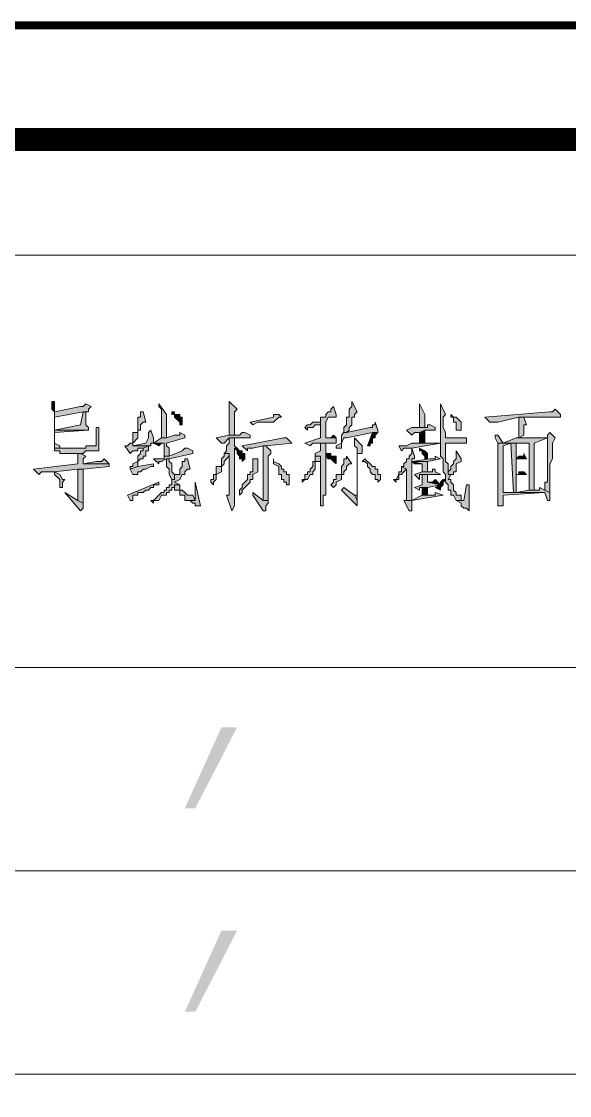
# Model space of a CAD drawing. Extents: x 457 to 4918, y -67 to 391.
# Drawn here: x 2742.06 to 2766.09, y 183.21 to 230.27 of the extents above; entities that cross this region are included whole.
import ezdxf

# ---------------------------------------------------------------- set-up
doc = ezdxf.new("R2010")
doc.units = 0
doc.header["$LTSCALE"] = 40
doc.header["$MEASUREMENT"] = 0
doc.layers.get('0').update_dxf_attribs({"linetype": 'CONTINUOUS'})
doc.layers.add('TK', color=1, linetype='CONTINUOUS')

msp = doc.modelspace()

# ---------------------------------------------------------------- hatches: boundary and pattern name
h = msp.add_hatch(color=0)
h.dxf.hatch_style = 2
h.paths.add_polyline_path([(2743.512, 213.627), (2743.398, 213.627), (2743.398, 213.284), (2743.512, 213.17)])
h = msp.add_hatch(color=0)
h.dxf.hatch_style = 2
h.paths.add_polyline_path([(2744.883, 213.513), (2744.769, 213.398), (2744.655, 213.398), (2743.512, 213.17), (2743.512, 211.569), (2743.855, 211.569), (2743.74, 211.569), (2743.74, 211.684), (2743.512, 211.798), (2743.512, 212.255), (2744.998, 212.37), (2743.512, 212.37), (2743.512, 212.941), (2744.769, 213.17), (2744.998, 213.17), (2744.998, 213.284), (2745.112, 213.398)])
h = msp.add_hatch(color=0)
h.dxf.hatch_style = 2
h.paths.add_polyline_path([(2748.084, 213.513), (2748.084, 213.398), (2748.198, 213.284), (2748.198, 212.027), (2748.427, 212.027), (2748.427, 213.055)])
h = msp.add_hatch(color=0)
h.dxf.hatch_style = 2
h.paths.add_polyline_path([(2751.17, 213.627), (2751.17, 212.141), (2751.399, 212.141), (2751.399, 213.17), (2751.513, 213.284)])
h = msp.add_hatch(color=0)
h.dxf.hatch_style = 2
h.paths.add_polyline_path([(2755.742, 213.398), (2755.628, 213.284), (2755.628, 213.17), (2755.513, 213.17), (2755.399, 213.055), (2755.399, 212.941), (2755.285, 212.941), (2755.17, 212.941), (2755.17, 212.712), (2754.942, 212.712), (2755.17, 212.712), (2755.17, 212.027), (2754.485, 211.798), (2754.713, 211.684), (2754.828, 211.798), (2755.17, 211.798), (2755.399, 211.798), (2755.856, 211.798), (2755.856, 212.027), (2755.399, 212.027), (2755.399, 212.712), (2755.513, 212.941), (2755.628, 212.941), (2755.742, 212.941), (2755.856, 212.941), (2755.856, 213.055)])
h = msp.add_hatch(color=0)
h.dxf.hatch_style = 2
h.paths.add_polyline_path([(2756.542, 213.627), (2756.542, 213.398), (2756.428, 213.284), (2756.428, 212.941), (2756.313, 212.941), (2756.313, 212.598), (2756.199, 212.484), (2756.199, 212.255), (2756.313, 212.255), (2756.428, 212.37), (2756.428, 212.484), (2756.542, 212.598), (2756.542, 212.941), (2756.656, 212.941), (2756.656, 213.055), (2756.771, 213.17)])
h = msp.add_hatch(color=0)
h.dxf.hatch_style = 2
h.paths.add_polyline_path([(2760.428, 213.513), (2760.428, 213.17), (2760.428, 213.055), (2760.428, 211.798), (2759.857, 211.798), (2759.742, 211.798), (2759.171, 211.798), (2760.428, 211.798), (2760.428, 211.227), (2760.543, 211.112), (2760.543, 210.541), (2760.657, 210.426), (2760.657, 210.198), (2760.543, 210.198), (2760.657, 210.198), (2760.657, 210.084), (2760.771, 209.969), (2760.771, 209.741), (2760.885, 209.741), (2760.885, 209.512), (2761, 209.512), (2761.114, 209.283), (2761.457, 209.283), (2761.343, 209.283), (2761.343, 209.512), (2761.114, 209.512), (2761.114, 209.626), (2761, 209.741), (2761, 209.969), (2760.885, 210.084), (2760.885, 210.198), (2760.771, 210.198), (2760.885, 210.426), (2761, 210.426), (2760.771, 210.426), (2760.771, 210.884), (2760.657, 210.998), (2760.657, 211.798), (2761.571, 211.798), (2761.571, 212.027), (2760.657, 212.027), (2760.657, 212.255), (2760.543, 212.484), (2760.543, 212.941), (2760.657, 213.055)])
h = msp.add_hatch(color=0)
h.dxf.hatch_style = 2
h.paths.add_polyline_path([(2759.514, 213.513), (2759.514, 213.398), (2759.514, 213.284), (2759.514, 212.484), (2759.742, 212.484), (2759.742, 213.055)])
h = msp.add_hatch(color=0)
h.dxf.hatch_style = 2
h.paths.add_polyline_path([(2765.457, 213.284), (2765.343, 213.17), (2765.229, 213.17), (2762.371, 212.941), (2762.6, 212.712), (2762.714, 212.712), (2762.943, 212.712), (2763.857, 212.941), (2764.086, 212.941), (2765.686, 212.941), (2765.686, 213.055)])
h = msp.add_hatch(color=0)
h.dxf.hatch_style = 2
h.paths.add_polyline_path([(2744.998, 213.17), (2744.769, 213.17), (2744.655, 212.598), (2743.512, 212.37), (2744.998, 212.37), (2744.998, 212.484), (2744.883, 212.598), (2744.883, 213.17)])
h = msp.add_hatch(color=0)
h.dxf.hatch_style = 2
h.paths.add_polyline_path([(2747.398, 213.17), (2747.284, 213.17), (2747.284, 212.941), (2747.169, 212.941), (2747.169, 212.598), (2747.169, 212.484), (2747.169, 212.255), (2746.941, 212.255), (2746.941, 212.027), (2746.941, 211.798), (2746.827, 211.798), (2746.712, 211.684), (2746.598, 211.684), (2746.827, 211.341), (2746.941, 211.455), (2747.169, 211.455), (2747.169, 211.569), (2747.398, 211.569), (2747.627, 211.684), (2746.941, 211.684), (2746.941, 211.798), (2747.169, 212.027), (2747.169, 212.141), (2747.169, 212.37), (2747.284, 212.37), (2747.284, 212.598), (2747.398, 212.712), (2747.512, 212.712)])
h = msp.add_hatch(color=0)
h.dxf.hatch_style = 2
h.paths.add_polyline_path([(2748.655, 213.17), (2748.655, 213.055), (2748.77, 213.055), (2748.77, 212.941), (2748.998, 212.712), (2748.998, 212.598), (2749.113, 212.598), (2749.113, 212.941), (2748.998, 212.941), (2748.998, 213.055), (2748.77, 213.055), (2748.77, 213.17)])
h = msp.add_hatch(color=0)
h.dxf.hatch_style = 2
h.paths.add_polyline_path([(2753.342, 213.055), (2753.113, 213.055), (2753.113, 212.941), (2752.084, 212.712), (2752.199, 212.598), (2752.427, 212.712), (2752.656, 212.712), (2752.77, 212.712), (2753.113, 212.712), (2753.342, 212.941), (2753.456, 212.941)])
h = msp.add_hatch(color=0)
h.dxf.hatch_style = 2
h.paths.add_polyline_path([(2760.885, 213.055), (2760.885, 212.941), (2761, 212.941), (2761, 212.712), (2761.114, 212.712), (2761.114, 212.598), (2761.114, 212.37), (2761.343, 212.37), (2761.343, 212.712), (2761.114, 212.941), (2761, 212.941)])
h = msp.add_hatch(color=0)
h.dxf.hatch_style = 2
h.paths.add_polyline_path([(2764.086, 212.941), (2763.857, 212.941), (2763.857, 212.484), (2763.857, 212.37), (2763.857, 212.027), (2763.743, 212.027), (2763.171, 211.798), (2764.314, 211.798), (2764.314, 209.741), (2764.543, 209.741), (2764.543, 211.798), (2765.115, 212.027), (2763.857, 212.027), (2764.086, 212.141), (2764.086, 212.37), (2764.086, 212.484), (2764.086, 212.598), (2764.2, 212.598)])
h = msp.add_hatch(color=0)
h.dxf.hatch_style = 2
h.paths.add_polyline_path([(2745.455, 212.484), (2745.341, 212.484), (2745.341, 211.684), (2744.883, 211.684), (2744.883, 211.569), (2743.512, 211.569), (2743.512, 211.455), (2743.74, 211.455), (2743.74, 211.341), (2744.769, 211.341), (2744.883, 211.455), (2745.455, 211.455)])
h = msp.add_hatch(color=0)
h.dxf.hatch_style = 2
h.paths.add_polyline_path([(2747.741, 212.37), (2747.627, 212.255), (2747.627, 212.027), (2747.512, 211.798), (2746.941, 211.684), (2747.741, 211.684), (2747.741, 211.798), (2747.855, 211.798), (2747.855, 212.027)])
h = msp.add_hatch(color=0)
h.dxf.hatch_style = 2
h.paths.add_polyline_path([(2754.942, 212.712), (2754.828, 212.712), (2754.713, 212.598), (2754.599, 212.598), (2754.485, 212.484), (2754.599, 212.37), (2754.599, 212.484), (2754.828, 212.484), (2754.942, 212.598), (2755.17, 212.598), (2755.17, 212.712)])
h = msp.add_hatch(color=0)
h.dxf.hatch_style = 2
h.paths.add_polyline_path([(2757.571, 212.712), (2757.571, 212.598), (2757.456, 212.598), (2757.456, 212.484), (2757.342, 212.484), (2756.313, 212.255), (2756.199, 212.255), (2756.085, 212.141), (2756.085, 212.027), (2756.085, 211.798), (2755.856, 211.684), (2755.856, 211.569), (2756.085, 211.569), (2756.085, 211.684), (2756.085, 211.798), (2756.199, 212.027), (2756.313, 212.027), (2757.456, 212.255), (2757.685, 212.255), (2757.685, 212.37)])
h = msp.add_hatch(color=0)
h.dxf.hatch_style = 2
h.paths.add_polyline_path([(2759.971, 212.598), (2759.857, 212.598), (2759.857, 212.484), (2759.171, 212.484), (2758.942, 212.37), (2759.171, 212.141), (2759.285, 212.255), (2759.514, 212.255), (2759.742, 212.37), (2760.2, 212.37), (2760.2, 212.484)])
h = msp.add_hatch(color=0)
h.dxf.hatch_style = 2
h.paths.add_polyline_path([(2759.742, 212.37), (2759.514, 212.255), (2759.514, 211.798), (2759.742, 211.798)])
h = msp.add_hatch(color=0)
h.dxf.hatch_style = 2
h.paths.add_polyline_path([(2748.998, 212.255), (2748.998, 212.141), (2748.77, 212.141), (2748.427, 212.027), (2748.198, 212.027), (2747.855, 211.798), (2748.312, 211.798), (2748.312, 211.227), (2748.541, 211.227), (2748.541, 211.569), (2748.427, 211.684), (2748.427, 211.798), (2749.227, 212.027), (2749.227, 212.141)])
h = msp.add_hatch(color=0)
h.dxf.hatch_style = 2
h.paths.add_polyline_path([(2751.856, 212.255), (2751.741, 212.255), (2751.627, 212.141), (2751.17, 212.141), (2750.598, 212.027), (2750.827, 211.798), (2750.941, 211.798), (2751.17, 212.027), (2751.399, 212.027), (2752.084, 212.027), (2752.084, 212.141)])
h = msp.add_hatch(color=0)
h.dxf.hatch_style = 2
h.paths.add_polyline_path([(2751.399, 212.027), (2751.17, 212.027), (2751.17, 211.798), (2751.056, 211.684), (2751.056, 211.455), (2750.941, 211.341), (2751.17, 211.341), (2751.17, 209.512), (2751.056, 209.512), (2751.284, 208.826), (2751.399, 209.055), (2751.399, 211.569), (2751.513, 211.569), (2751.399, 211.684)])
h = msp.add_hatch(color=0)
h.dxf.hatch_style = 2
h.paths.add_polyline_path([(2753.685, 212.027), (2753.57, 212.027), (2751.741, 211.684), (2751.97, 211.455), (2751.97, 211.569), (2752.199, 211.569), (2752.656, 211.684), (2752.77, 211.684), (2753.913, 211.798)])
h = msp.add_hatch(color=0)
h.dxf.hatch_style = 2
h.paths.add_polyline_path([(2755.742, 212.141), (2755.628, 212.027), (2755.513, 212.027), (2755.399, 212.027), (2755.856, 212.027)])
h = msp.add_hatch(color=0)
h.dxf.hatch_style = 2
h.paths.add_polyline_path([(2756.656, 212.027), (2756.656, 211.684), (2756.771, 211.569), (2756.771, 209.512), (2756.656, 209.512), (2756.771, 209.283), (2756.771, 211.341), (2756.999, 211.341), (2756.999, 211.684)])
h = msp.add_hatch(color=0)
h.dxf.hatch_style = 2
h.paths.add_polyline_path([(2757.685, 212.255), (2757.456, 212.255), (2757.228, 211.684), (2757.342, 211.684), (2757.342, 211.798), (2757.456, 211.798), (2757.456, 212.027), (2757.571, 212.027), (2757.571, 212.141)])
h = msp.add_hatch(color=0)
h.dxf.hatch_style = 2
h.paths.add_polyline_path([(2761.343, 212.027), (2760.657, 212.027), (2761.571, 212.027)])
h = msp.add_hatch(color=0)
h.dxf.hatch_style = 2
h.paths.add_polyline_path([(2762.943, 212.141), (2762.829, 212.141), (2762.829, 212.027), (2762.943, 211.798), (2763.514, 211.798), (2763.629, 209.626), (2763.743, 209.626), (2763.743, 210.426), (2764.2, 210.426), (2763.743, 210.426), (2763.743, 211.112), (2764.2, 211.112), (2763.743, 211.112), (2763.743, 211.798), (2764.314, 211.798), (2763.171, 211.798)])
h = msp.add_hatch(color=0)
h.dxf.hatch_style = 2
h.paths.add_polyline_path([(2765.229, 212.255), (2765.115, 212.141), (2765.115, 212.027), (2765, 212.027), (2763.857, 212.027), (2765.115, 212.027), (2765.115, 210.084), (2765, 210.084), (2765, 209.855), (2765, 209.741), (2765.229, 209.626), (2765.229, 210.884), (2765.343, 211.112), (2765.343, 211.798), (2765.457, 212.027)])
h = msp.add_hatch(color=0)
h.dxf.hatch_style = 2
h.paths.add_polyline_path([(2744.655, 211.341), (2744.541, 211.341), (2744.541, 210.884), (2742.597, 210.655), (2742.826, 210.426), (2742.94, 210.541), (2743.512, 210.541), (2744.541, 210.655), (2744.769, 210.655), (2745.912, 210.769), (2745.912, 210.884), (2744.769, 210.884), (2744.769, 211.112), (2744.883, 211.227)])
h = msp.add_hatch(color=0)
h.dxf.hatch_style = 2
h.paths.add_polyline_path([(2747.627, 211.684), (2747.398, 211.569), (2747.398, 211.455), (2747.284, 211.455), (2747.284, 211.341), (2747.169, 211.227), (2747.169, 211.112), (2747.169, 210.998), (2746.941, 210.884), (2746.941, 210.769), (2746.827, 210.769), (2746.827, 210.655), (2747.169, 210.769), (2747.169, 210.884), (2747.169, 210.998), (2747.284, 211.112), (2747.398, 211.112), (2747.398, 211.227), (2747.512, 211.227), (2747.512, 211.455), (2747.627, 211.455)])
h = msp.add_hatch(color=0)
h.dxf.hatch_style = 2
h.paths.add_polyline_path([(2747.855, 211.798), (2748.084, 211.684), (2748.198, 211.798), (2748.312, 211.798)])
h = msp.add_hatch(color=0)
h.dxf.hatch_style = 2
h.paths.add_polyline_path([(2749.341, 211.569), (2749.227, 211.569), (2749.113, 211.455), (2748.541, 211.227), (2748.312, 211.227), (2748.312, 211.112), (2747.855, 211.112), (2748.084, 210.884), (2748.084, 210.998), (2748.198, 210.998), (2748.427, 211.112), (2748.541, 211.112), (2749.57, 211.341), (2749.57, 211.455)])
h = msp.add_hatch(color=0)
h.dxf.hatch_style = 2
h.paths.add_polyline_path([(2750.941, 211.341), (2750.941, 211.227), (2750.827, 211.112), (2750.827, 210.998), (2750.827, 210.769), (2750.598, 210.769), (2750.598, 210.655), (2750.598, 210.541), (2750.598, 210.426), (2750.484, 210.426), (2750.484, 210.198), (2750.37, 210.198), (2750.37, 210.084), (2750.484, 209.969), (2750.484, 210.084), (2750.598, 210.198), (2750.598, 210.426), (2750.827, 210.541), (2750.827, 210.655), (2750.827, 210.769), (2750.941, 210.884), (2750.941, 210.998), (2751.056, 211.112), (2751.17, 211.227), (2751.17, 211.341)])
h = msp.add_hatch(color=0)
h.dxf.hatch_style = 2
h.paths.add_polyline_path([(2751.513, 211.569), (2751.399, 211.569), (2751.513, 211.455), (2751.513, 211.341), (2751.627, 211.227), (2751.627, 211.112), (2751.741, 211.112), (2751.741, 210.998), (2751.856, 211.112), (2751.856, 211.341), (2751.741, 211.341), (2751.741, 211.455), (2751.627, 211.455)])
h = msp.add_hatch(color=0)
h.dxf.hatch_style = 2
h.paths.add_polyline_path([(2752.77, 211.684), (2752.656, 211.684), (2752.656, 209.283), (2752.884, 209.283), (2752.884, 211.112), (2752.884, 211.227), (2752.999, 211.341), (2752.999, 211.455)])
h = msp.add_hatch(color=0)
h.dxf.hatch_style = 2
h.paths.add_polyline_path([(2755.399, 211.798), (2755.17, 211.798), (2755.17, 211.684), (2755.17, 211.455), (2754.942, 211.341), (2754.942, 211.227), (2755.17, 211.227), (2755.17, 209.626), (2755.17, 209.512), (2755.17, 209.055), (2755.285, 209.055), (2755.285, 209.512), (2755.399, 209.512), (2755.399, 211.341), (2755.628, 211.341), (2755.399, 211.341)])
h = msp.add_hatch(color=0)
h.dxf.hatch_style = 2
h.paths.add_polyline_path([(2755.628, 211.341), (2755.399, 211.341), (2755.399, 211.227), (2755.513, 211.112), (2755.628, 211.112), (2755.742, 210.998), (2755.856, 210.884), (2755.856, 211.112), (2755.856, 211.227), (2755.628, 211.227)])
h = msp.add_hatch(color=0)
h.dxf.hatch_style = 2
h.paths.add_polyline_path([(2759.171, 211.798), (2758.942, 211.684), (2758.599, 211.684), (2758.714, 211.455), (2758.828, 211.569), (2759.171, 211.569), (2760.428, 211.798)])
h = msp.add_hatch(color=0)
h.dxf.hatch_style = 2
h.paths.add_polyline_path([(2759.171, 211.569), (2759.171, 211.341), (2759.057, 211.227), (2759.057, 211.112), (2758.942, 211.112), (2758.942, 210.998), (2758.828, 210.884), (2758.828, 210.769), (2758.714, 210.769), (2758.942, 210.655), (2758.942, 209.512), (2758.942, 209.283), (2759.171, 209.283), (2759.171, 210.998), (2759.857, 210.998), (2759.171, 210.998), (2759.171, 211.112), (2759.285, 211.112), (2759.285, 211.227)])
h = msp.add_hatch(color=0)
h.dxf.hatch_style = 2
h.paths.add_polyline_path([(2759.514, 211.569), (2759.514, 211.455), (2759.628, 211.455), (2759.628, 211.341), (2759.742, 211.227), (2759.742, 211.112), (2759.857, 211.112), (2759.857, 211.341), (2759.742, 211.455)])
h = msp.add_hatch(color=0)
h.dxf.hatch_style = 2
h.paths.add_polyline_path([(2761.114, 211.455), (2761.114, 211.341), (2761.114, 211.112), (2761, 210.998), (2761, 210.884), (2760.885, 210.769), (2760.885, 210.655), (2760.771, 210.541), (2760.771, 210.426), (2761, 210.426), (2761, 210.541), (2761.114, 210.541), (2761.114, 210.655), (2761.114, 210.769), (2761.114, 210.884), (2761.343, 210.998), (2761.343, 211.112)])
h = msp.add_hatch(color=0)
h.dxf.hatch_style = 2
h.paths.add_polyline_path([(2762.943, 211.798), (2762.943, 209.512), (2762.943, 209.055), (2763.171, 209.055), (2763.171, 209.169), (2763.171, 209.512), (2765, 209.626), (2763.171, 209.626), (2763.171, 211.684), (2763.514, 211.798)])
h = msp.add_hatch(color=0)
h.dxf.hatch_style = 2
h.paths.add_polyline_path([(2764.086, 211.341), (2764.086, 211.227), (2763.857, 211.227), (2763.743, 211.112), (2764.2, 211.112)])
h = msp.add_hatch(color=0)
h.dxf.hatch_style = 2
h.paths.add_polyline_path([(2745.684, 211.112), (2745.569, 210.998), (2745.341, 210.998), (2744.769, 210.884), (2745.912, 210.884)])
h = msp.add_hatch(color=0)
h.dxf.hatch_style = 2
h.paths.add_polyline_path([(2747.855, 210.884), (2747.169, 210.769), (2746.827, 210.655), (2746.941, 210.426), (2747.169, 210.426), (2747.169, 210.541), (2747.284, 210.541), (2747.398, 210.655), (2747.512, 210.655), (2747.741, 210.769), (2747.855, 210.769)])
h = msp.add_hatch(color=0)
h.dxf.hatch_style = 2
h.paths.add_polyline_path([(2749.227, 211.112), (2749.227, 210.998), (2749.113, 210.998), (2749.113, 210.769), (2748.998, 210.655), (2748.998, 210.541), (2748.998, 210.426), (2748.77, 210.426), (2748.77, 210.198), (2748.655, 210.198), (2748.655, 209.969), (2748.541, 209.969), (2748.541, 209.855), (2748.427, 209.855), (2748.427, 209.741), (2748.312, 209.741), (2748.312, 209.626), (2748.198, 209.626), (2748.084, 209.512), (2747.855, 209.283), (2747.741, 209.283), (2747.855, 209.169), (2747.855, 209.283), (2748.084, 209.283), (2748.198, 209.512), (2748.312, 209.512), (2748.427, 209.512), (2748.427, 209.626), (2748.541, 209.626), (2748.541, 209.741), (2748.655, 209.741), (2748.655, 209.855), (2748.77, 209.855), (2748.77, 209.969), (2748.998, 209.969), (2748.77, 210.084), (2748.998, 210.198), (2749.113, 210.426), (2749.227, 210.426), (2749.227, 210.541), (2749.341, 210.655), (2749.455, 210.655), (2749.341, 211.112)])
h = msp.add_hatch(color=0)
h.dxf.hatch_style = 2
h.paths.add_polyline_path([(2748.541, 211.112), (2748.427, 211.112), (2748.427, 210.769), (2748.541, 210.655), (2748.541, 210.426), (2748.655, 210.198), (2748.77, 210.198), (2748.77, 210.426), (2748.655, 210.541), (2748.655, 210.884), (2748.541, 210.998)])
h = msp.add_hatch(color=0)
h.dxf.hatch_style = 2
h.paths.add_polyline_path([(2752.199, 211.112), (2752.199, 210.884), (2752.199, 210.769), (2752.199, 210.541), (2752.084, 210.541), (2752.084, 210.426), (2751.97, 210.426), (2751.97, 210.198), (2751.856, 210.084), (2751.741, 209.969), (2751.741, 209.855), (2751.627, 209.741), (2751.627, 209.512), (2751.741, 209.626), (2751.741, 209.741), (2751.856, 209.855), (2751.97, 209.969), (2752.084, 210.084), (2752.084, 210.198), (2752.199, 210.198), (2752.199, 210.426), (2752.427, 210.541), (2752.427, 210.655), (2752.427, 210.769), (2752.427, 211.112)])
h = msp.add_hatch(color=0)
h.dxf.hatch_style = 2
h.paths.add_polyline_path([(2753.113, 211.112), (2753.113, 210.998), (2753.113, 210.884), (2753.342, 210.769), (2753.342, 210.655), (2753.342, 210.541), (2753.342, 210.426), (2753.456, 210.426), (2753.456, 210.198), (2753.57, 210.198), (2753.57, 210.084), (2753.685, 210.084), (2753.685, 209.969), (2753.799, 209.969), (2753.799, 210.426), (2753.685, 210.426), (2753.685, 210.541), (2753.57, 210.541), (2753.57, 210.655), (2753.456, 210.655), (2753.456, 210.769), (2753.342, 210.884), (2753.113, 210.998)])
h = msp.add_hatch(color=0)
h.dxf.hatch_style = 2
h.paths.add_polyline_path([(2754.942, 211.227), (2754.942, 211.112), (2754.942, 210.998), (2754.828, 210.998), (2754.828, 210.769), (2754.713, 210.655), (2754.713, 210.541), (2754.599, 210.541), (2754.599, 210.426), (2754.485, 210.426), (2754.485, 210.198), (2754.37, 210.198), (2754.37, 210.084), (2754.485, 210.198), (2754.599, 210.198), (2754.713, 210.426), (2754.828, 210.426), (2754.828, 210.541), (2754.942, 210.655), (2754.942, 210.769), (2754.942, 210.998), (2755.17, 210.998), (2755.17, 211.112), (2755.17, 211.227)])
h = msp.add_hatch(color=0)
h.dxf.hatch_style = 2
h.paths.add_polyline_path([(2756.313, 211.227), (2756.313, 211.112), (2756.199, 211.112), (2756.199, 210.884), (2756.085, 210.769), (2756.085, 210.541), (2756.085, 210.426), (2755.856, 210.426), (2755.856, 210.198), (2755.742, 210.198), (2755.742, 210.084), (2755.628, 209.969), (2755.742, 209.855), (2755.856, 209.969), (2755.856, 210.084), (2756.085, 210.198), (2756.085, 210.426), (2756.199, 210.426), (2756.199, 210.541), (2756.313, 210.655), (2756.313, 210.769), (2756.428, 210.884), (2756.542, 210.884)])
h = msp.add_hatch(color=0)
h.dxf.hatch_style = 2
h.paths.add_polyline_path([(2757.114, 211.112), (2756.999, 210.998), (2757.114, 210.998), (2757.228, 210.884), (2757.228, 210.769), (2757.342, 210.655), (2757.342, 210.541), (2757.456, 210.426), (2757.571, 210.426), (2757.571, 210.198), (2757.685, 210.198), (2757.685, 210.084), (2757.799, 210.198), (2757.799, 210.426), (2757.685, 210.426), (2757.685, 210.541), (2757.685, 210.655), (2757.571, 210.655), (2757.571, 210.769), (2757.456, 210.769), (2757.342, 210.884), (2757.228, 210.998)])
h = msp.add_hatch(color=0)
h.dxf.hatch_style = 2
h.paths.add_polyline_path([(2760.2, 211.227), (2760.2, 211.112), (2759.971, 211.112), (2759.171, 210.998), (2759.857, 210.998), (2760.428, 211.112)])
h = msp.add_hatch(color=0)
h.dxf.hatch_style = 2
h.paths.add_polyline_path([(2759.171, 210.998), (2759.285, 210.884), (2759.628, 210.884)])
h = msp.add_hatch(color=0)
h.dxf.hatch_style = 2
h.paths.add_polyline_path([(2759.857, 210.998), (2759.171, 210.998), (2759.628, 210.884), (2759.628, 210.541), (2759.857, 210.541)])
h = msp.add_hatch(color=0)
h.dxf.hatch_style = 2
h.paths.add_polyline_path([(2743.512, 210.541), (2743.512, 210.426), (2743.74, 210.198), (2743.74, 210.084), (2743.74, 209.855), (2743.855, 209.855), (2743.855, 210.084), (2743.969, 210.198), (2743.855, 210.198), (2743.74, 210.426)])
h = msp.add_hatch(color=0)
h.dxf.hatch_style = 2
h.paths.add_polyline_path([(2744.769, 210.655), (2744.541, 210.655), (2744.541, 209.283), (2744.769, 209.169)])
h = msp.add_hatch(color=0)
h.dxf.hatch_style = 2
h.paths.add_polyline_path([(2758.714, 210.769), (2758.714, 210.541), (2758.599, 210.541), (2758.599, 210.426), (2758.485, 210.198), (2758.371, 210.198), (2758.485, 210.084), (2758.485, 210.198), (2758.599, 210.198), (2758.599, 210.426), (2758.714, 210.426), (2758.828, 210.541), (2758.942, 210.655)])
h = msp.add_hatch(color=0)
h.dxf.hatch_style = 2
h.paths.add_polyline_path([(2760.2, 210.655), (2760.085, 210.655), (2760.085, 210.541), (2759.628, 210.541), (2759.285, 210.426), (2759.514, 210.198), (2759.514, 210.426), (2759.857, 210.426), (2760.428, 210.426), (2760.2, 210.541)])
h = msp.add_hatch(color=0)
h.dxf.hatch_style = 2
h.paths.add_polyline_path([(2759.857, 210.426), (2759.628, 210.426), (2759.628, 209.969), (2759.285, 209.855), (2759.514, 209.741), (2759.514, 209.855), (2759.857, 209.855), (2760.428, 209.969), (2759.857, 210.084)])
h = msp.add_hatch(color=0)
h.dxf.hatch_style = 2
h.paths.add_polyline_path([(2764.086, 210.541), (2763.857, 210.541), (2763.857, 210.426), (2763.743, 210.426), (2764.2, 210.426)])
h = msp.add_hatch(color=0)
h.dxf.hatch_style = 2
h.paths.add_polyline_path([(2748.084, 210.084), (2746.712, 209.512), (2746.827, 209.283), (2746.941, 209.283), (2746.941, 209.512), (2747.169, 209.512), (2747.169, 209.626), (2747.398, 209.626), (2747.512, 209.741), (2747.627, 209.741), (2747.741, 209.855), (2747.855, 209.855), (2747.855, 209.969), (2748.084, 209.969)])
h = msp.add_hatch(color=0)
h.dxf.hatch_style = 2
h.paths.add_polyline_path([(2748.998, 209.969), (2748.77, 209.969), (2748.77, 209.855), (2748.77, 209.741), (2748.998, 209.741), (2748.998, 209.626), (2748.998, 209.512), (2749.113, 209.512), (2749.227, 209.512), (2749.227, 209.283), (2749.684, 209.283), (2749.57, 209.512), (2749.455, 209.512), (2749.341, 209.512), (2749.227, 209.626), (2749.113, 209.741), (2748.998, 209.741), (2748.998, 209.855)])
h = msp.add_hatch(color=0)
h.dxf.hatch_style = 2
h.paths.add_polyline_path([(2749.684, 210.084), (2749.684, 209.283), (2749.227, 209.283), (2749.341, 209.283), (2749.455, 209.283), (2749.57, 209.169), (2749.684, 209.169), (2749.684, 209.055), (2749.913, 209.055)])
h = msp.add_hatch(color=0)
h.dxf.hatch_style = 2
h.paths.add_polyline_path([(2760.2, 210.198), (2760.085, 210.084), (2759.857, 210.084), (2760.428, 209.969)])
h = msp.add_hatch(color=0)
h.dxf.hatch_style = 2
h.paths.add_polyline_path([(2760.543, 210.198), (2760.428, 210.084), (2760.428, 209.969), (2760.2, 209.855), (2760.428, 209.741), (2760.428, 209.855), (2760.543, 209.969), (2760.543, 210.084), (2760.657, 210.198)])
h = msp.add_hatch(color=0)
h.dxf.hatch_style = 2
h.paths.add_polyline_path([(2761.571, 209.969), (2761.457, 209.283), (2761.114, 209.283), (2761.343, 209.169), (2761.343, 209.055), (2761.457, 208.941), (2761.571, 208.941), (2761.686, 208.826), (2761.686, 209.969)])
h = msp.add_hatch(color=0)
h.dxf.hatch_style = 2
h.paths.add_polyline_path([(2743.969, 209.626), (2744.655, 208.826), (2744.769, 208.941), (2744.769, 209.169), (2744.541, 209.283)])
h = msp.add_hatch(color=0)
h.dxf.hatch_style = 2
h.paths.add_polyline_path([(2752.199, 209.626), (2752.199, 209.512), (2752.656, 208.826), (2752.77, 208.826), (2752.77, 209.055), (2752.884, 209.169), (2752.884, 209.283), (2752.656, 209.283)])
h = msp.add_hatch(color=0)
h.dxf.hatch_style = 2
h.paths.add_polyline_path([(2756.199, 209.855), (2756.085, 209.741), (2756.771, 209.055), (2756.771, 209.283), (2756.656, 209.512)])
h = msp.add_hatch(color=0)
h.dxf.hatch_style = 2
h.paths.add_polyline_path([(2760.2, 209.626), (2760.2, 209.512), (2759.857, 209.512), (2759.628, 209.512), (2759.171, 209.283), (2758.942, 209.283), (2758.828, 209.283), (2759.057, 208.826), (2759.171, 208.826), (2759.171, 209.283), (2760.543, 209.512)])
h = msp.add_hatch(color=0)
h.dxf.hatch_style = 2
h.paths.add_polyline_path([(2759.628, 209.855), (2759.628, 209.512), (2759.857, 209.512), (2759.857, 209.855)])
h = msp.add_hatch(color=0)
h.dxf.hatch_style = 2
h.paths.add_polyline_path([(2764.772, 209.855), (2764.772, 209.741), (2764.314, 209.741), (2763.743, 209.626), (2763.171, 209.626), (2765, 209.626), (2765.115, 209.283), (2765.229, 209.283), (2765.229, 209.626), (2765, 209.741)])
h = msp.add_hatch(color=0)
h.dxf.hatch_style = 2
h.paths.add_polyline_path([(2751.513, 199.339), (2749.684, 195.796), (2749.227, 195.796), (2750.827, 199.339)])
h = msp.add_hatch(color=0)
h.dxf.hatch_style = 2
h.paths.add_polyline_path([(2751.513, 190.424), (2749.684, 186.881), (2749.227, 186.881), (2750.827, 190.424)])

# ---------------------------------------------------------------- linework, layer by layer
at = {"const_width": 0.35}
msp.add_lwpolyline([(2520.536, -66.9), (2940.536, -66.9), (2940.536, 230.1), (2520.536, 230.1)], close=True, dxfattribs=at)
at = {"color": 0, "lineweight": 5}
for points in [[(2743.512, 213.627), (2743.398, 213.627), (2743.398, 213.284), (2743.512, 213.17)], [(2744.883, 213.513), (2744.769, 213.398), (2744.655, 213.398), (2743.512, 213.17), (2743.512, 211.569), (2743.855, 211.569), (2743.74, 211.569), (2743.74, 211.684), (2743.512, 211.798), (2743.512, 212.255), (2744.998, 212.37), (2743.512, 212.37), (2743.512, 212.941), (2744.769, 213.17), (2744.998, 213.17), (2744.998, 213.284), (2745.112, 213.398)], [(2748.084, 213.513), (2748.084, 213.398), (2748.198, 213.284), (2748.198, 212.027), (2748.427, 212.027), (2748.427, 213.055)], [(2751.17, 213.627), (2751.17, 212.141), (2751.399, 212.141), (2751.399, 213.17), (2751.513, 213.284)], [(2755.742, 213.398), (2755.628, 213.284), (2755.628, 213.17), (2755.513, 213.17), (2755.399, 213.055), (2755.399, 212.941), (2755.285, 212.941), (2755.17, 212.941), (2755.17, 212.712), (2754.942, 212.712), (2755.17, 212.712), (2755.17, 212.027), (2754.485, 211.798), (2754.713, 211.684), (2754.828, 211.798), (2755.17, 211.798), (2755.399, 211.798), (2755.856, 211.798), (2755.856, 212.027), (2755.399, 212.027), (2755.399, 212.712), (2755.513, 212.941), (2755.628, 212.941), (2755.742, 212.941), (2755.856, 212.941), (2755.856, 213.055)], [(2756.542, 213.627), (2756.542, 213.398), (2756.428, 213.284), (2756.428, 212.941), (2756.313, 212.941), (2756.313, 212.598), (2756.199, 212.484), (2756.199, 212.255), (2756.313, 212.255), (2756.428, 212.37), (2756.428, 212.484), (2756.542, 212.598), (2756.542, 212.941), (2756.656, 212.941), (2756.656, 213.055), (2756.771, 213.17)], [(2760.428, 213.513), (2760.428, 213.17), (2760.428, 213.055), (2760.428, 211.798), (2759.857, 211.798), (2759.742, 211.798), (2759.171, 211.798), (2760.428, 211.798), (2760.428, 211.227), (2760.543, 211.112), (2760.543, 210.541), (2760.657, 210.426), (2760.657, 210.198), (2760.543, 210.198), (2760.657, 210.198), (2760.657, 210.084), (2760.771, 209.969), (2760.771, 209.741), (2760.885, 209.741), (2760.885, 209.512), (2761, 209.512), (2761.114, 209.283), (2761.457, 209.283), (2761.343, 209.283), (2761.343, 209.512), (2761.114, 209.512), (2761.114, 209.626), (2761, 209.741), (2761, 209.969), (2760.885, 210.084), (2760.885, 210.198), (2760.771, 210.198), (2760.885, 210.426), (2761, 210.426), (2760.771, 210.426), (2760.771, 210.884), (2760.657, 210.998), (2760.657, 211.798), (2761.571, 211.798), (2761.571, 212.027), (2760.657, 212.027), (2760.657, 212.255), (2760.543, 212.484), (2760.543, 212.941), (2760.657, 213.055)], [(2759.514, 213.513), (2759.514, 213.398), (2759.514, 213.284), (2759.514, 212.484), (2759.742, 212.484), (2759.742, 213.055)], [(2765.457, 213.284), (2765.343, 213.17), (2765.229, 213.17), (2762.371, 212.941), (2762.6, 212.712), (2762.714, 212.712), (2762.943, 212.712), (2763.857, 212.941), (2764.086, 212.941), (2765.686, 212.941), (2765.686, 213.055)], [(2744.998, 213.17), (2744.769, 213.17), (2744.655, 212.598), (2743.512, 212.37), (2744.998, 212.37), (2744.998, 212.484), (2744.883, 212.598), (2744.883, 213.17)], [(2747.398, 213.17), (2747.284, 213.17), (2747.284, 212.941), (2747.169, 212.941), (2747.169, 212.598), (2747.169, 212.484), (2747.169, 212.255), (2746.941, 212.255), (2746.941, 212.027), (2746.941, 211.798), (2746.827, 211.798), (2746.712, 211.684), (2746.598, 211.684), (2746.827, 211.341), (2746.941, 211.455), (2747.169, 211.455), (2747.169, 211.569), (2747.398, 211.569), (2747.627, 211.684), (2746.941, 211.684), (2746.941, 211.798), (2747.169, 212.027), (2747.169, 212.141), (2747.169, 212.37), (2747.284, 212.37), (2747.284, 212.598), (2747.398, 212.712), (2747.512, 212.712)], [(2748.655, 213.17), (2748.655, 213.055), (2748.77, 213.055), (2748.77, 212.941), (2748.998, 212.712), (2748.998, 212.598), (2749.113, 212.598), (2749.113, 212.941), (2748.998, 212.941), (2748.998, 213.055), (2748.77, 213.055), (2748.77, 213.17)], [(2753.342, 213.055), (2753.113, 213.055), (2753.113, 212.941), (2752.084, 212.712), (2752.199, 212.598), (2752.427, 212.712), (2752.656, 212.712), (2752.77, 212.712), (2753.113, 212.712), (2753.342, 212.941), (2753.456, 212.941)], [(2760.885, 213.055), (2760.885, 212.941), (2761, 212.941), (2761, 212.712), (2761.114, 212.712), (2761.114, 212.598), (2761.114, 212.37), (2761.343, 212.37), (2761.343, 212.712), (2761.114, 212.941), (2761, 212.941)], [(2764.086, 212.941), (2763.857, 212.941), (2763.857, 212.484), (2763.857, 212.37), (2763.857, 212.027), (2763.743, 212.027), (2763.171, 211.798), (2764.314, 211.798), (2764.314, 209.741), (2764.543, 209.741), (2764.543, 211.798), (2765.115, 212.027), (2763.857, 212.027), (2764.086, 212.141), (2764.086, 212.37), (2764.086, 212.484), (2764.086, 212.598), (2764.2, 212.598)], [(2745.455, 212.484), (2745.341, 212.484), (2745.341, 211.684), (2744.883, 211.684), (2744.883, 211.569), (2743.512, 211.569), (2743.512, 211.455), (2743.74, 211.455), (2743.74, 211.341), (2744.769, 211.341), (2744.883, 211.455), (2745.455, 211.455)], [(2747.741, 212.37), (2747.627, 212.255), (2747.627, 212.027), (2747.512, 211.798), (2746.941, 211.684), (2747.741, 211.684), (2747.741, 211.798), (2747.855, 211.798), (2747.855, 212.027)], [(2754.942, 212.712), (2754.828, 212.712), (2754.713, 212.598), (2754.599, 212.598), (2754.485, 212.484), (2754.599, 212.37), (2754.599, 212.484), (2754.828, 212.484), (2754.942, 212.598), (2755.17, 212.598), (2755.17, 212.712)], [(2757.571, 212.712), (2757.571, 212.598), (2757.456, 212.598), (2757.456, 212.484), (2757.342, 212.484), (2756.313, 212.255), (2756.199, 212.255), (2756.085, 212.141), (2756.085, 212.027), (2756.085, 211.798), (2755.856, 211.684), (2755.856, 211.569), (2756.085, 211.569), (2756.085, 211.684), (2756.085, 211.798), (2756.199, 212.027), (2756.313, 212.027), (2757.456, 212.255), (2757.685, 212.255), (2757.685, 212.37)], [(2759.971, 212.598), (2759.857, 212.598), (2759.857, 212.484), (2759.171, 212.484), (2758.942, 212.37), (2759.171, 212.141), (2759.285, 212.255), (2759.514, 212.255), (2759.742, 212.37), (2760.2, 212.37), (2760.2, 212.484)], [(2759.742, 212.37), (2759.514, 212.255), (2759.514, 211.798), (2759.742, 211.798)], [(2748.998, 212.255), (2748.998, 212.141), (2748.77, 212.141), (2748.427, 212.027), (2748.198, 212.027), (2747.855, 211.798), (2748.312, 211.798), (2748.312, 211.227), (2748.541, 211.227), (2748.541, 211.569), (2748.427, 211.684), (2748.427, 211.798), (2749.227, 212.027), (2749.227, 212.141)], [(2751.856, 212.255), (2751.741, 212.255), (2751.627, 212.141), (2751.17, 212.141), (2750.598, 212.027), (2750.827, 211.798), (2750.941, 211.798), (2751.17, 212.027), (2751.399, 212.027), (2752.084, 212.027), (2752.084, 212.141)], [(2751.399, 212.027), (2751.17, 212.027), (2751.17, 211.798), (2751.056, 211.684), (2751.056, 211.455), (2750.941, 211.341), (2751.17, 211.341), (2751.17, 209.512), (2751.056, 209.512), (2751.284, 208.826), (2751.399, 209.055), (2751.399, 211.569), (2751.513, 211.569), (2751.399, 211.684)], [(2753.685, 212.027), (2753.57, 212.027), (2751.741, 211.684), (2751.97, 211.455), (2751.97, 211.569), (2752.199, 211.569), (2752.656, 211.684), (2752.77, 211.684), (2753.913, 211.798)], [(2755.742, 212.141), (2755.628, 212.027), (2755.513, 212.027), (2755.399, 212.027), (2755.856, 212.027)], [(2756.656, 212.027), (2756.656, 211.684), (2756.771, 211.569), (2756.771, 209.512), (2756.656, 209.512), (2756.771, 209.283), (2756.771, 211.341), (2756.999, 211.341), (2756.999, 211.684)], [(2757.685, 212.255), (2757.456, 212.255), (2757.228, 211.684), (2757.342, 211.684), (2757.342, 211.798), (2757.456, 211.798), (2757.456, 212.027), (2757.571, 212.027), (2757.571, 212.141)], [(2761.343, 212.027), (2760.657, 212.027), (2761.571, 212.027)], [(2762.943, 212.141), (2762.829, 212.141), (2762.829, 212.027), (2762.943, 211.798), (2763.514, 211.798), (2763.629, 209.626), (2763.743, 209.626), (2763.743, 210.426), (2764.2, 210.426), (2763.743, 210.426), (2763.743, 211.112), (2764.2, 211.112), (2763.743, 211.112), (2763.743, 211.798), (2764.314, 211.798), (2763.171, 211.798)], [(2765.229, 212.255), (2765.115, 212.141), (2765.115, 212.027), (2765, 212.027), (2763.857, 212.027), (2765.115, 212.027), (2765.115, 210.084), (2765, 210.084), (2765, 209.855), (2765, 209.741), (2765.229, 209.626), (2765.229, 210.884), (2765.343, 211.112), (2765.343, 211.798), (2765.457, 212.027)], [(2744.655, 211.341), (2744.541, 211.341), (2744.541, 210.884), (2742.597, 210.655), (2742.826, 210.426), (2742.94, 210.541), (2743.512, 210.541), (2744.541, 210.655), (2744.769, 210.655), (2745.912, 210.769), (2745.912, 210.884), (2744.769, 210.884), (2744.769, 211.112), (2744.883, 211.227)], [(2747.627, 211.684), (2747.398, 211.569), (2747.398, 211.455), (2747.284, 211.455), (2747.284, 211.341), (2747.169, 211.227), (2747.169, 211.112), (2747.169, 210.998), (2746.941, 210.884), (2746.941, 210.769), (2746.827, 210.769), (2746.827, 210.655), (2747.169, 210.769), (2747.169, 210.884), (2747.169, 210.998), (2747.284, 211.112), (2747.398, 211.112), (2747.398, 211.227), (2747.512, 211.227), (2747.512, 211.455), (2747.627, 211.455)], [(2747.855, 211.798), (2748.084, 211.684), (2748.198, 211.798), (2748.312, 211.798)], [(2749.341, 211.569), (2749.227, 211.569), (2749.113, 211.455), (2748.541, 211.227), (2748.312, 211.227), (2748.312, 211.112), (2747.855, 211.112), (2748.084, 210.884), (2748.084, 210.998), (2748.198, 210.998), (2748.427, 211.112), (2748.541, 211.112), (2749.57, 211.341), (2749.57, 211.455)], [(2750.941, 211.341), (2750.941, 211.227), (2750.827, 211.112), (2750.827, 210.998), (2750.827, 210.769), (2750.598, 210.769), (2750.598, 210.655), (2750.598, 210.541), (2750.598, 210.426), (2750.484, 210.426), (2750.484, 210.198), (2750.37, 210.198), (2750.37, 210.084), (2750.484, 209.969), (2750.484, 210.084), (2750.598, 210.198), (2750.598, 210.426), (2750.827, 210.541), (2750.827, 210.655), (2750.827, 210.769), (2750.941, 210.884), (2750.941, 210.998), (2751.056, 211.112), (2751.17, 211.227), (2751.17, 211.341)], [(2751.399, 211.684), (2751.513, 211.569)], [(2751.513, 211.569), (2751.399, 211.569), (2751.513, 211.455), (2751.513, 211.341), (2751.627, 211.227), (2751.627, 211.112), (2751.741, 211.112), (2751.741, 210.998), (2751.856, 211.112), (2751.856, 211.341), (2751.741, 211.341), (2751.741, 211.455), (2751.627, 211.455)], [(2752.77, 211.684), (2752.656, 211.684), (2752.656, 209.283), (2752.884, 209.283), (2752.884, 211.112), (2752.884, 211.227), (2752.999, 211.341), (2752.999, 211.455)], [(2755.399, 211.798), (2755.17, 211.798), (2755.17, 211.684), (2755.17, 211.455), (2754.942, 211.341), (2754.942, 211.227), (2755.17, 211.227), (2755.17, 209.626), (2755.17, 209.512), (2755.17, 209.055), (2755.285, 209.055), (2755.285, 209.512), (2755.399, 209.512), (2755.399, 211.341), (2755.628, 211.341), (2755.399, 211.341)], [(2755.628, 211.341), (2755.399, 211.341), (2755.399, 211.227), (2755.513, 211.112), (2755.628, 211.112), (2755.742, 210.998), (2755.856, 210.884), (2755.856, 211.112), (2755.856, 211.227), (2755.628, 211.227)], [(2759.171, 211.798), (2758.942, 211.684), (2758.599, 211.684), (2758.714, 211.455), (2758.828, 211.569), (2759.171, 211.569), (2760.428, 211.798)], [(2759.171, 211.569), (2759.171, 211.341), (2759.057, 211.227), (2759.057, 211.112), (2758.942, 211.112), (2758.942, 210.998), (2758.828, 210.884), (2758.828, 210.769), (2758.714, 210.769), (2758.942, 210.655), (2758.942, 209.512), (2758.942, 209.283), (2759.171, 209.283), (2759.171, 210.998), (2759.857, 210.998), (2759.171, 210.998), (2759.171, 211.112), (2759.285, 211.112), (2759.285, 211.227)], [(2759.514, 211.569), (2759.514, 211.455), (2759.628, 211.455), (2759.628, 211.341), (2759.742, 211.227), (2759.742, 211.112), (2759.857, 211.112), (2759.857, 211.341), (2759.742, 211.455)], [(2761.114, 211.455), (2761.114, 211.341), (2761.114, 211.112), (2761, 210.998), (2761, 210.884), (2760.885, 210.769), (2760.885, 210.655), (2760.771, 210.541), (2760.771, 210.426), (2761, 210.426), (2761, 210.541), (2761.114, 210.541), (2761.114, 210.655), (2761.114, 210.769), (2761.114, 210.884), (2761.343, 210.998), (2761.343, 211.112)], [(2762.943, 211.798), (2762.943, 209.512), (2762.943, 209.055), (2763.171, 209.055), (2763.171, 209.169), (2763.171, 209.512), (2765, 209.626), (2763.171, 209.626), (2763.171, 211.684), (2763.514, 211.798)], [(2764.086, 211.341), (2764.086, 211.227), (2763.857, 211.227), (2763.743, 211.112), (2764.2, 211.112)], [(2745.684, 211.112), (2745.569, 210.998), (2745.341, 210.998), (2744.769, 210.884), (2745.912, 210.884)], [(2747.855, 210.884), (2747.169, 210.769), (2746.827, 210.655), (2746.941, 210.426), (2747.169, 210.426), (2747.169, 210.541), (2747.284, 210.541), (2747.398, 210.655), (2747.512, 210.655), (2747.741, 210.769), (2747.855, 210.769)], [(2749.227, 211.112), (2749.227, 210.998), (2749.113, 210.998), (2749.113, 210.769), (2748.998, 210.655), (2748.998, 210.541), (2748.998, 210.426), (2748.77, 210.426), (2748.77, 210.198), (2748.655, 210.198), (2748.655, 209.969), (2748.541, 209.969), (2748.541, 209.855), (2748.427, 209.855), (2748.427, 209.741), (2748.312, 209.741), (2748.312, 209.626), (2748.198, 209.626), (2748.084, 209.512), (2747.855, 209.283), (2747.741, 209.283), (2747.855, 209.169), (2747.855, 209.283), (2748.084, 209.283), (2748.198, 209.512), (2748.312, 209.512), (2748.427, 209.512), (2748.427, 209.626), (2748.541, 209.626), (2748.541, 209.741), (2748.655, 209.741), (2748.655, 209.855), (2748.77, 209.855), (2748.77, 209.969), (2748.998, 209.969), (2748.77, 210.084), (2748.998, 210.198), (2749.113, 210.426), (2749.227, 210.426), (2749.227, 210.541), (2749.341, 210.655), (2749.455, 210.655), (2749.341, 211.112)], [(2748.541, 211.112), (2748.427, 211.112), (2748.427, 210.769), (2748.541, 210.655), (2748.541, 210.426), (2748.655, 210.198), (2748.77, 210.198), (2748.77, 210.426), (2748.655, 210.541), (2748.655, 210.884), (2748.541, 210.998)], [(2752.199, 211.112), (2752.199, 210.884), (2752.199, 210.769), (2752.199, 210.541), (2752.084, 210.541), (2752.084, 210.426), (2751.97, 210.426), (2751.97, 210.198), (2751.856, 210.084), (2751.741, 209.969), (2751.741, 209.855), (2751.627, 209.741), (2751.627, 209.512), (2751.741, 209.626), (2751.741, 209.741), (2751.856, 209.855), (2751.97, 209.969), (2752.084, 210.084), (2752.084, 210.198), (2752.199, 210.198), (2752.199, 210.426), (2752.427, 210.541), (2752.427, 210.655), (2752.427, 210.769), (2752.427, 211.112)], [(2753.113, 211.112), (2753.113, 210.998), (2753.113, 210.884), (2753.342, 210.769), (2753.342, 210.655), (2753.342, 210.541), (2753.342, 210.426), (2753.456, 210.426), (2753.456, 210.198), (2753.57, 210.198), (2753.57, 210.084), (2753.685, 210.084), (2753.685, 209.969), (2753.799, 209.969), (2753.799, 210.426), (2753.685, 210.426), (2753.685, 210.541), (2753.57, 210.541), (2753.57, 210.655), (2753.456, 210.655), (2753.456, 210.769), (2753.342, 210.884), (2753.113, 210.998)], [(2754.942, 211.227), (2754.942, 211.112), (2754.942, 210.998), (2754.828, 210.998), (2754.828, 210.769), (2754.713, 210.655), (2754.713, 210.541), (2754.599, 210.541), (2754.599, 210.426), (2754.485, 210.426), (2754.485, 210.198), (2754.37, 210.198), (2754.37, 210.084), (2754.485, 210.198), (2754.599, 210.198), (2754.713, 210.426), (2754.828, 210.426), (2754.828, 210.541), (2754.942, 210.655), (2754.942, 210.769), (2754.942, 210.998), (2755.17, 210.998), (2755.17, 211.112), (2755.17, 211.227)], [(2756.313, 211.227), (2756.313, 211.112), (2756.199, 211.112), (2756.199, 210.884), (2756.085, 210.769), (2756.085, 210.541), (2756.085, 210.426), (2755.856, 210.426), (2755.856, 210.198), (2755.742, 210.198), (2755.742, 210.084), (2755.628, 209.969), (2755.742, 209.855), (2755.856, 209.969), (2755.856, 210.084), (2756.085, 210.198), (2756.085, 210.426), (2756.199, 210.426), (2756.199, 210.541), (2756.313, 210.655), (2756.313, 210.769), (2756.428, 210.884), (2756.542, 210.884)], [(2757.114, 211.112), (2756.999, 210.998), (2757.114, 210.998), (2757.228, 210.884), (2757.228, 210.769), (2757.342, 210.655), (2757.342, 210.541), (2757.456, 210.426), (2757.571, 210.426), (2757.571, 210.198), (2757.685, 210.198), (2757.685, 210.084), (2757.799, 210.198), (2757.799, 210.426), (2757.685, 210.426), (2757.685, 210.541), (2757.685, 210.655), (2757.571, 210.655), (2757.571, 210.769), (2757.456, 210.769), (2757.342, 210.884), (2757.228, 210.998)], [(2760.2, 211.227), (2760.2, 211.112), (2759.971, 211.112), (2759.171, 210.998), (2759.857, 210.998), (2760.428, 211.112)], [(2759.171, 210.998), (2759.285, 210.884), (2759.628, 210.884)], [(2759.857, 210.998), (2759.171, 210.998), (2759.628, 210.884), (2759.628, 210.541), (2759.857, 210.541)], [(2743.512, 210.541), (2743.512, 210.426), (2743.74, 210.198), (2743.74, 210.084), (2743.74, 209.855), (2743.855, 209.855), (2743.855, 210.084), (2743.969, 210.198), (2743.855, 210.198), (2743.74, 210.426)], [(2744.769, 210.655), (2744.541, 210.655), (2744.541, 209.283), (2744.769, 209.169)], [(2758.714, 210.769), (2758.714, 210.541), (2758.599, 210.541), (2758.599, 210.426), (2758.485, 210.198), (2758.371, 210.198), (2758.485, 210.084), (2758.485, 210.198), (2758.599, 210.198), (2758.599, 210.426), (2758.714, 210.426), (2758.828, 210.541), (2758.942, 210.655)], [(2760.2, 210.655), (2760.085, 210.655), (2760.085, 210.541), (2759.628, 210.541), (2759.285, 210.426), (2759.514, 210.198), (2759.514, 210.426), (2759.857, 210.426), (2760.428, 210.426), (2760.2, 210.541)], [(2759.857, 210.426), (2759.628, 210.426), (2759.628, 209.969), (2759.285, 209.855), (2759.514, 209.741), (2759.514, 209.855), (2759.857, 209.855), (2760.428, 209.969), (2759.857, 210.084)], [(2764.086, 210.541), (2763.857, 210.541), (2763.857, 210.426), (2763.743, 210.426), (2764.2, 210.426)], [(2748.084, 210.084), (2746.712, 209.512), (2746.827, 209.283), (2746.941, 209.283), (2746.941, 209.512), (2747.169, 209.512), (2747.169, 209.626), (2747.398, 209.626), (2747.512, 209.741), (2747.627, 209.741), (2747.741, 209.855), (2747.855, 209.855), (2747.855, 209.969), (2748.084, 209.969)], [(2748.998, 209.969), (2748.77, 209.969), (2748.77, 209.855), (2748.77, 209.741), (2748.998, 209.741), (2748.998, 209.626), (2748.998, 209.512), (2749.113, 209.512), (2749.227, 209.512), (2749.227, 209.283), (2749.684, 209.283), (2749.57, 209.512), (2749.455, 209.512), (2749.341, 209.512), (2749.227, 209.626), (2749.113, 209.741), (2748.998, 209.741), (2748.998, 209.855)], [(2749.684, 210.084), (2749.684, 209.283), (2749.227, 209.283), (2749.341, 209.283), (2749.455, 209.283), (2749.57, 209.169), (2749.684, 209.169), (2749.684, 209.055), (2749.913, 209.055)], [(2760.2, 210.198), (2760.085, 210.084), (2759.857, 210.084), (2760.428, 209.969)], [(2760.543, 210.198), (2760.428, 210.084), (2760.428, 209.969), (2760.2, 209.855), (2760.428, 209.741), (2760.428, 209.855), (2760.543, 209.969), (2760.543, 210.084), (2760.657, 210.198)], [(2761.571, 209.969), (2761.457, 209.283), (2761.114, 209.283), (2761.343, 209.169), (2761.343, 209.055), (2761.457, 208.941), (2761.571, 208.941), (2761.686, 208.826), (2761.686, 209.969)], [(2743.969, 209.626), (2744.655, 208.826), (2744.769, 208.941), (2744.769, 209.169), (2744.541, 209.283)], [(2752.199, 209.626), (2752.199, 209.512), (2752.656, 208.826), (2752.77, 208.826), (2752.77, 209.055), (2752.884, 209.169), (2752.884, 209.283), (2752.656, 209.283)], [(2756.199, 209.855), (2756.085, 209.741), (2756.771, 209.055), (2756.771, 209.283), (2756.656, 209.512)], [(2760.2, 209.626), (2760.2, 209.512), (2759.857, 209.512), (2759.628, 209.512), (2759.171, 209.283), (2758.942, 209.283), (2758.828, 209.283), (2759.057, 208.826), (2759.171, 208.826), (2759.171, 209.283), (2760.543, 209.512)], [(2759.628, 209.855), (2759.628, 209.512), (2759.857, 209.512), (2759.857, 209.855)], [(2764.772, 209.855), (2764.772, 209.741), (2764.314, 209.741), (2763.743, 209.626), (2763.171, 209.626), (2765, 209.626), (2765.115, 209.283), (2765.229, 209.283), (2765.229, 209.626), (2765, 209.741)]]:
    msp.add_lwpolyline(points, close=True, dxfattribs=at)
at = {"color": 0, "lineweight": 9}
for points in [[(2721.338, 220.028), (2721.338, 220.028), (2931.421, 220.028), (2931.421, 220.028)], [(2721.338, 201.968), (2721.338, 201.968), (2931.421, 201.968), (2931.421, 201.968)], [(2721.338, 193.053), (2721.338, 193.053), (2931.421, 193.053), (2931.421, 193.053)], [(2721.338, 193.053), (2721.338, 193.053), (2931.421, 193.053), (2931.421, 193.053)], [(2721.338, 184.137), (2721.338, 184.137), (2931.421, 184.137), (2931.421, 184.137)]]:
    msp.add_open_spline(points, degree=3, dxfattribs=at)
at = {"layer": 'TK', "const_width": 1}
msp.add_lwpolyline([(2545.536, -61.9), (2935.536, -61.9), (2935.536, 225.1), (2545.536, 225.1)], close=True, dxfattribs=at)

doc.saveas('drawing.dxf')
